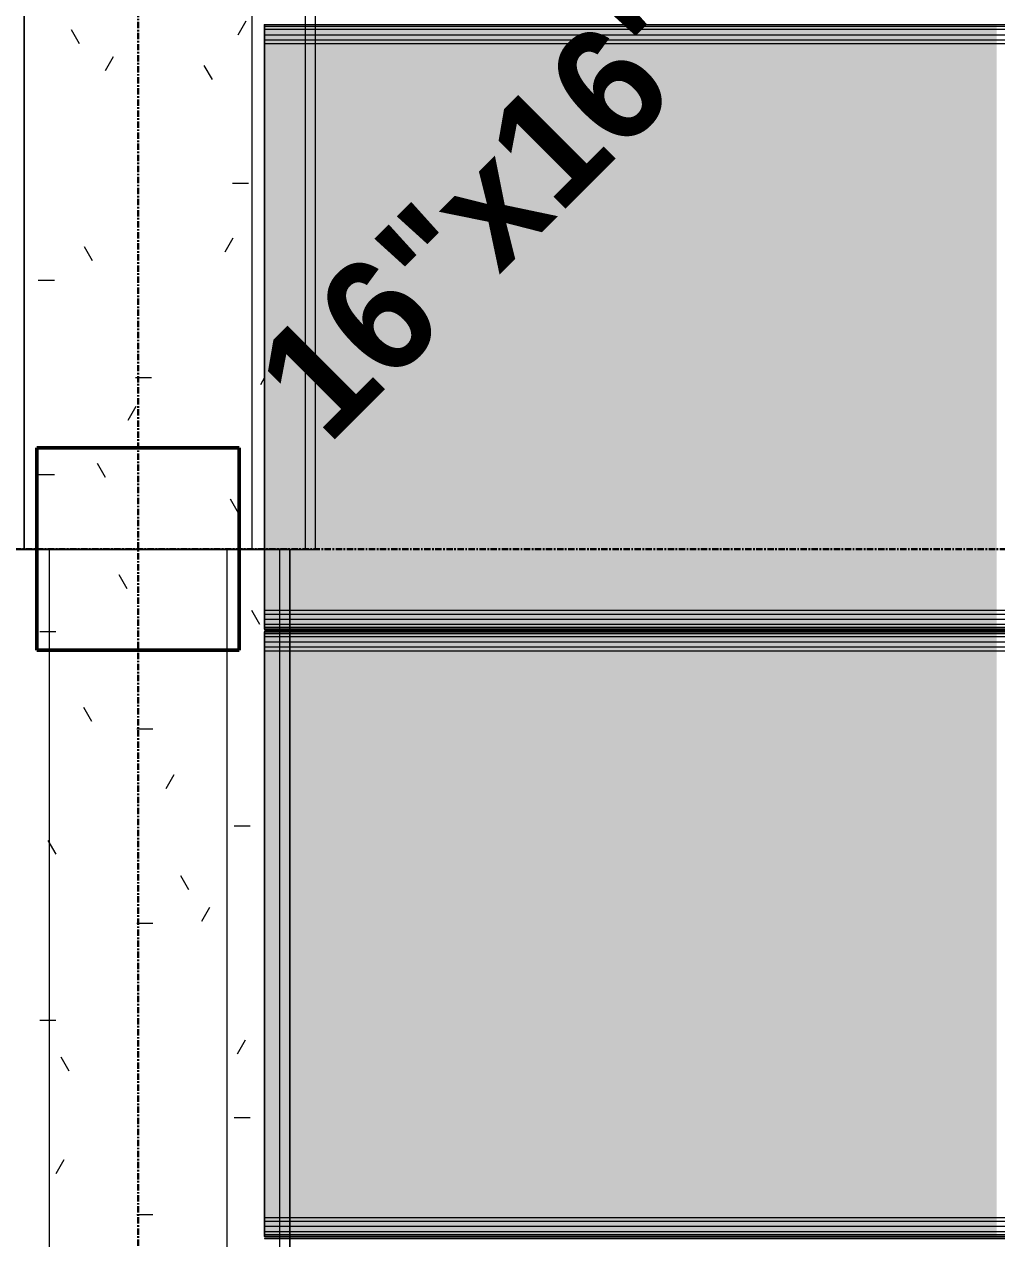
# Model space of a CAD drawing. Header units: inches. Extents: x -4126 to 593, y 9773 to 12297.
# Drawn here: x -2182.3 to -2105.4, y 10112.7 to 10208.7 of the extents above; entities that cross this region are included whole.
import ezdxf

# ---------------------------------------------------------------- set-up
doc = ezdxf.new("R2010")
doc.units = ezdxf.units.IN
doc.header["$MEASUREMENT"] = 0
doc.linetypes.add('Grid Line 1_2_', pattern=[0.875, 0.5, -0.125, 0.125, -0.125])
for name, color, linetype, lineweight in [('S-BEAM', 12, 'Continuous', 9), ('S-COLS', 52, 'Continuous', 9), ('S-COLS-IDEN', 171, 'Continuous', 30), ('S-GRID', 1, 'Continuous', 9)]:
    doc.layers.add(name, color=color, linetype=linetype, lineweight=lineweight)
doc.styles.add('Century Gothic_B', font='GOTHICB.TTF', dxfattribs={"height": 9})
pattern_1 = [(270, (-10317.189, -2173.324), (7.68, -30.72), [1.267, -21.773, 1.267, -21.773, -122.88]), (270, (-10317.189, -2173.324), (7.68, -30.72), [-46.08, 1.267, -44.813, 1.267, -21.773, -53.76]), (270, (-10317.189, -2173.324), (7.68, -30.72), [-115.2, 1.267, -14.093, 1.267, -37.133]), (30, (-10313.349, -2184.844), (22.7643004, 22.011075), [1.267, -21.773, 1.267, -21.773, -122.88]), (30, (-10313.349, -2184.844), (22.7643004, 22.011075), [-46.08, 1.267, -44.813, 1.267, -21.773, -53.76]), (30, (-10313.349, -2184.844), (22.7643004, 22.011075), [-115.2, 1.267, -14.093, 1.267, -37.133]), (150, (-10297.989, -2188.684), (-30.4443004, 8.708925), [1.267, -21.773, 1.267, -21.773, -122.88]), (150, (-10297.989, -2188.684), (-30.4443004, 8.708925), [-46.08, 1.267, -44.813, 1.267, -21.773, -53.76]), (150, (-10297.989, -2188.684), (-30.4443004, 8.708925), [-115.2, 1.267, -14.093, 1.267, -37.133])]
pattern_2 = [(0, (0, 0), (30.72, 7.68), [1.267, -21.773, 1.267, -21.773, -122.88]), (0, (0, 0), (30.72, 7.68), [-46.08, 1.267, -44.813, 1.267, -21.773, -53.76]), (0, (0, 0), (30.72, 7.68), [-115.2, 1.267, -14.093, 1.267, -37.133]), (120, (11.52, 3.84), (-22.011075, 22.7643004), [1.267, -21.773, 1.267, -21.773, -122.88]), (120, (11.52, 3.84), (-22.011075, 22.7643004), [-46.08, 1.267, -44.813, 1.267, -21.773, -53.76]), (120, (11.52, 3.84), (-22.011075, 22.7643004), [-115.2, 1.267, -14.093, 1.267, -37.133]), (240, (15.36, 19.2), (-8.708925, -30.4443004), [1.267, -21.773, 1.267, -21.773, -122.88]), (240, (15.36, 19.2), (-8.708925, -30.4443004), [-46.08, 1.267, -44.813, 1.267, -21.773, -53.76]), (240, (15.36, 19.2), (-8.708925, -30.4443004), [-115.2, 1.267, -14.093, 1.267, -37.133])]

# ---------------------------------------------------------------- blocks, each defined once
blk = doc.blocks.new('034100 - Precast Structural Concrete - Column - Corbels - 16_x16_-1701968-FRAMING PLAN - 1ST FLOOR')
at = {"layer": 'S-COLS'}
for p, q in [((-8.906, 8.984), (-8.984, 8.984)), ((-8.984, 8.984), (-8.984, -7.016)), ((6.937, 8.984), (-8.906, 8.984)), ((7.016, 8.984), (6.937, 8.984)), ((7.016, -7.016), (7.016, 8.984)), ((-8.984, -7.016), (-8.906, -7.016)), ((-8.906, -7.016), (6.937, -7.016)), ((6.937, -7.016), (7.016, -7.016))]:
    blk.add_line(p, q, dxfattribs=at)
at = {"layer": 'S-COLS', "lineweight": 50}
for p, q in [((-8.984, -7.016), (-8.984, 8.984)), ((-8.984, 8.984), (-8.906, 8.984)), ((-8.906, 8.984), (6.937, 8.984)), ((6.937, 8.984), (7.016, 8.984)), ((7.016, 8.984), (7.016, -7.016)), ((-8.906, -7.016), (-8.984, -7.016)), ((6.937, -7.016), (-8.906, -7.016)), ((7.016, -7.016), (6.937, -7.016))]:
    blk.add_line(p, q, dxfattribs=at)
blk = doc.blocks.new('034100 - Precast Structural Concrete - Inverted Tee - IT 28IT31 _17_F _ 11_B SHELF_-1925191-FRAMING PLAN - 1ST FLOOR')
at = {"layer": 'S-BEAM'}
h = blk.add_hatch(dxfattribs=at)
h.set_pattern_fill('FP_36', color=256, style=0, pattern_type=2)
h.set_pattern_definition(pattern_1)
h.paths.add_polyline_path([(-150.039, -10), (-150.016, -10), (-150.039, -8)], flags=0)
h.paths.add_polyline_path([(-150.039, 8), (-150.016, 8), (-150.039, 10)], flags=0)
h.paths.add_polyline_path([(-150.016, 8), (-150.016, -8), (-142, -8), (-142, 8), (-142.079, 8)], flags=0)
h.paths.add_polyline_path([(142, -8), (150, -8), (150, 8), (142, 8), (142, 7.714)], flags=0)
h = blk.add_hatch(dxfattribs=at)
h.set_pattern_fill('FP_36', color=256, style=0, pattern_type=2)
h.set_pattern_definition(pattern_1)
h.paths.add_polyline_path([(-150.016, -10), (-108.5, -10), (-108.5, -13.213), (-108.382, -13.213), (-108.341, -10), (-60.5, -10), (-60.5, -13.213), (-60.382, -13.213), (-60.341, -10), (-12.5, -10), (-12.5, -13.213), (-12.382, -13.213), (-12.341, -10), (35.5, -10), (35.5, -13.213), (35.618, -13.213), (35.659, -10), (83.5, -10), (83.5, -13.213), (83.618, -13.213), (83.659, -10), (94.35, -10), (94.35, 10), (-150.016, 10), (-150.016, 8), (-142, 8), (-142, -8), (-150.016, -8)], flags=0)
h.paths.add_polyline_path([(102.85, -10), (131.5, -10), (131.5, -13.213), (131.618, -13.213), (131.659, -10), (150, -10), (150, -8), (142, -8), (142, 8), (150, 8), (150, 10), (102.85, 10), (102.85, 7.714)], flags=0)
for p, q in [((-150.039, 9), (-150.039, 12)), ((-150.039, 12), (-150.039, 8)), ((-150.039, 8), (-150.039, 9)), ((-150.016, 9), (150, 9)), ((150, 9), (-150.016, 9)), ((-150.039, 8), (-150.039, -8)), ((-150.039, -8), (-150.039, 8)), ((-150.039, -8), (-150.039, -12)), ((-150.039, -9), (-150.039, -8)), ((-150.039, -12), (-150.039, -9)), ((150, -9), (-150.016, -9)), ((150, -9), (-150.016, -9)), ((-150.039, -12), (-150.039, -13.213)), ((-150.039, -14), (-150.039, -12)), ((-150.039, -13.213), (-150.039, -14)), ((150, -13.213), (-150.039, -13.213)), ((150, -14), (-150.039, -14)), ((150, -14), (-150.039, -14))]:
    blk.add_line(p, q, dxfattribs=at)
blk = doc.blocks.new('034100 - Precast Structural Concrete - Solid Plank - 12_-V219-FRAMING PLAN - 1ST FLOOR')
at = {"layer": 'S-BEAM', "transparency": 33554483}
for points in [[(3.213, 23.524), (4, 23.524), (4, 23.9), (0, 23.9), (0, 23.524)], [(2, 22.701), (4, 22.701), (4, 23.094), (0, 23.094), (0, 22.701), (1.213, 22.701)], [(57.875, 23.9), (57.875, 23.941), (4, 23.9)], [(2, -17.598), (2, -17.575), (1.213, -17.598)], [(0, -23.094), (2, -23.094), (2, -22.701), (0, -22.701)], [(2, -23.9), (2, -23.524), (0, -23.524), (0, -23.9), (1.213, -23.9)], [(2, -23.941), (2, -23.9), (1.213, -23.941)]]:
    blk.add_hatch(color=256, dxfattribs=at).paths.add_polyline_path(points, flags=0)
h = blk.add_hatch(color=256, dxfattribs=at)
h.paths.add_polyline_path([(1.213, -23.524), (2, -23.524), (2, -23.094), (0, -23.094), (0, -23.524)], flags=0)
h.paths.add_polyline_path([(2, -17.598), (4, -17.598), (4, 22.701), (0, 22.701), (0, -17.575), (2, -17.575)], flags=0)
h.paths.add_polyline_path([(0, -22.701), (2, -22.701), (2, -17.598), (0, -17.598)], flags=0)
h.paths.add_polyline_path([(3.213, 23.094), (4, 23.094), (4, 23.524), (0, 23.524), (0, 23.094), (2, 23.094)], flags=0)
h = blk.add_hatch(color=256, dxfattribs=at)
h.paths.add_polyline_path([(4, -23.524), (57.875, -23.524), (57.875, -23.094), (2, -23.094), (2, -23.524), (3.213, -23.524)], flags=0)
h.paths.add_polyline_path([(210, -23.524), (210, -23.094), (66.5, -23.094), (66.5, -23.524), (117.354, -23.524)], flags=0)
h.paths.add_polyline_path([(4, -22.701), (57.875, -22.701), (57.875, 22.701), (4, 22.701), (4, -17.598), (2, -17.598), (2, -22.701), (3.213, -22.701)], flags=0)
h.paths.add_polyline_path([(210, -22.701), (210, 22.701), (66.5, 22.701), (66.5, -22.701), (117.354, -22.701)], flags=0)
h.paths.add_polyline_path([(66.5, 23.094), (210, 23.094), (210, 23.524), (66.5, 23.524)], flags=0)
h.paths.add_polyline_path([(57.875, 23.094), (57.875, 23.524), (4, 23.524), (4, 23.094)], flags=0)
h = blk.add_hatch(color=256, dxfattribs=at)
h.paths.add_polyline_path([(4, 23.524), (57.875, 23.524), (57.875, 23.9), (4, 23.9)], flags=0)
h.paths.add_polyline_path([(210, 23.524), (210, 23.9), (66.5, 23.9), (66.5, 23.524), (117.354, 23.524)], flags=0)
h = blk.add_hatch(color=256, dxfattribs=at)
h.paths.add_polyline_path([(117.354, 22.701), (210, 22.701), (210, 23.094), (66.5, 23.094), (66.5, 22.701)], flags=0)
h.paths.add_polyline_path([(57.875, 22.701), (57.875, 23.094), (4, 23.094), (4, 22.701)], flags=0)
h = blk.add_hatch(color=256, dxfattribs=at)
h.paths.add_polyline_path([(117.354, -23.094), (210, -23.094), (210, -22.701), (66.5, -22.701), (66.5, -23.094)], flags=0)
h.paths.add_polyline_path([(4, -23.094), (57.875, -23.094), (57.875, -22.701), (2, -22.701), (2, -23.094), (3.213, -23.094)], flags=0)
h = blk.add_hatch(color=256, dxfattribs=at)
h.paths.add_polyline_path([(66.5, -23.9), (210, -23.9), (210, -23.524), (66.5, -23.524)], flags=0)
h.paths.add_polyline_path([(57.875, -23.9), (57.875, -23.524), (2, -23.524), (2, -23.9)], flags=0)
at = {"layer": 'S-BEAM'}
for p, q in [((0, 23.941), (0, 23.9)), ((0, 23.764), (0, 23.9)), ((0, 23.9), (0, 23.524)), ((0, 23.9), (4, 23.9)), ((0, 23.524), (0, 23.764)), ((0, 23.764), (4, 23.764)), ((0, 23.764), (4, 23.764)), ((0, 22.701), (0, 23.524)), ((0, 23.524), (0, -17.575)), ((0, 23.524), (4, 23.524)), ((0, 22.701), (0, 23.094)), ((0, 23.094), (0, 22.701)), ((0, 23.094), (4, 23.094)), ((0, 23.094), (4, 23.094)), ((4, 23.9), (210, 23.9)), ((4, 23.764), (210, 23.764)), ((4, 23.764), (210, 23.764)), ((4, 23.524), (210, 23.524)), ((4, 23.094), (210, 23.094)), ((4, 23.094), (210, 23.094)), ((0, 22.402), (0, 22.701)), ((0, 22.701), (4, 22.701)), ((0, -17.575), (0, 22.402)), ((0, 22.402), (4, 22.402)), ((4, 22.701), (210, 22.701)), ((4, 22.402), (210, 22.402)), ((0, -22.402), (0, -17.598)), ((0, -17.598), (0, -23.524)), ((0, -22.701), (0, -22.402)), ((0, -22.402), (2, -22.402)), ((0, -23.524), (0, -22.701)), ((0, -22.701), (0, -23.094)), ((0, -23.094), (0, -22.701)), ((0, -22.701), (2, -22.701)), ((2, -22.402), (210, -22.402)), ((2, -22.701), (210, -22.701)), ((0, -23.094), (2, -23.094)), ((0, -23.094), (2, -23.094)), ((0, -23.524), (0, -23.9)), ((0, -23.764), (0, -23.524)), ((2, -23.524), (0, -23.524)), ((0, -23.9), (0, -23.764)), ((2, -23.764), (0, -23.764)), ((0, -23.764), (2, -23.764)), ((0, -23.9), (0, -23.941)), ((0, -23.9), (2, -23.9)), ((0, -23.941), (2, -23.941)), ((2, -23.094), (210, -23.094)), ((2, -23.094), (210, -23.094)), ((210, -23.524), (2, -23.524)), ((210, -23.764), (2, -23.764)), ((2, -23.764), (210, -23.764)), ((2, -23.9), (210, -23.9)), ((2, -23.941), (210, -23.941))]:
    blk.add_line(p, q, dxfattribs=at)
blk = doc.blocks.new('034100 - Precast Structural Concrete - Solid Plank - 12_-V220-FRAMING PLAN - 1ST FLOOR')
at = {"layer": 'S-BEAM', "transparency": 33554483}
for points in [[(0, 23.524), (2, 23.524), (2, 23.9), (0, 23.9)], [(0, 22.701), (2, 22.701), (2, 23.094), (0, 23.094)], [(57.875, 23.9), (57.875, 23.941), (2, 23.9)], [(1.213, -23.094), (2, -23.094), (2, -22.701), (0, -22.701), (0, -23.094)], [(1.213, -23.9), (2, -23.9), (2, -23.524), (0, -23.524), (0, -23.9)], [(2, -23.941), (2, -23.9), (1.213, -23.941)]]:
    blk.add_hatch(color=256, dxfattribs=at).paths.add_polyline_path(points, flags=0)
h = blk.add_hatch(color=256, dxfattribs=at)
h.paths.add_polyline_path([(2, -23.524), (2, -23.094), (0, -23.094), (0, -23.524), (1.213, -23.524)], flags=0)
h.paths.add_polyline_path([(1.213, -22.701), (2, -22.701), (2, 22.701), (0, 22.701), (0, -22.701)], flags=0)
h.paths.add_polyline_path([(2, 23.094), (2, 23.524), (0, 23.524), (0, 23.094), (1.213, 23.094)], flags=0)
h = blk.add_hatch(color=256, dxfattribs=at)
h.paths.add_polyline_path([(66.5, 23.524), (210, 23.524), (210, 23.9), (66.5, 23.9)], flags=0)
h.paths.add_polyline_path([(57.875, 23.524), (57.875, 23.9), (2, 23.9), (2, 23.524)], flags=0)
h = blk.add_hatch(color=256, dxfattribs=at)
h.paths.add_polyline_path([(117.354, -23.524), (210, -23.524), (210, -23.094), (66.5, -23.094), (66.5, -23.524)], flags=0)
h.paths.add_polyline_path([(2, -23.524), (57.875, -23.524), (57.875, -23.094), (2, -23.094)], flags=0)
h.paths.add_polyline_path([(210, -22.701), (210, 22.701), (66.5, 22.701), (66.5, -22.701), (117.354, -22.701)], flags=0)
h.paths.add_polyline_path([(2, -22.701), (57.875, -22.701), (57.875, 22.701), (2, 22.701), (2, -9.335)], flags=0)
h.paths.add_polyline_path([(57.875, 23.094), (57.875, 23.524), (2, 23.524), (2, 23.094)], flags=0)
h.paths.add_polyline_path([(210, 23.094), (210, 23.524), (66.5, 23.524), (66.5, 23.094), (117.354, 23.094)], flags=0)
h = blk.add_hatch(color=256, dxfattribs=at)
h.paths.add_polyline_path([(2, 22.701), (57.875, 22.701), (57.875, 23.094), (2, 23.094)], flags=0)
h.paths.add_polyline_path([(66.5, 22.701), (210, 22.701), (210, 23.094), (66.5, 23.094)], flags=0)
h = blk.add_hatch(color=256, dxfattribs=at)
h.paths.add_polyline_path([(117.354, -23.094), (210, -23.094), (210, -22.701), (66.5, -22.701), (66.5, -23.094)], flags=0)
h.paths.add_polyline_path([(57.875, -23.094), (57.875, -22.701), (2, -22.701), (2, -23.094)], flags=0)
h = blk.add_hatch(color=256, dxfattribs=at)
h.paths.add_polyline_path([(210, -23.9), (210, -23.524), (66.5, -23.524), (66.5, -23.9), (117.354, -23.9)], flags=0)
h.paths.add_polyline_path([(2, -23.9), (57.875, -23.9), (57.875, -23.524), (2, -23.524)], flags=0)
at = {"layer": 'S-BEAM'}
for p, q in [((0, 23.941), (0, 23.9)), ((0, 23.941), (2, 23.941)), ((0, 23.764), (0, 23.9)), ((0, 23.9), (0, 23.524)), ((0, 23.9), (2, 23.9)), ((0, 23.524), (0, 23.764)), ((0, 23.764), (2, 23.764)), ((0, 23.764), (2, 23.764)), ((0, 22.701), (0, 23.524)), ((0, 23.524), (0, -23.524)), ((0, 23.524), (2, 23.524)), ((0, 22.701), (0, 23.094)), ((0, 23.094), (0, 22.701)), ((0, 23.094), (2, 23.094)), ((0, 23.094), (2, 23.094)), ((2, 23.941), (210, 23.941)), ((2, 23.9), (210, 23.9)), ((2, 23.764), (210, 23.764)), ((2, 23.764), (210, 23.764)), ((2, 23.524), (210, 23.524)), ((2, 23.094), (210, 23.094)), ((2, 23.094), (210, 23.094)), ((0, 22.402), (0, 22.701)), ((0, 22.701), (2, 22.701)), ((0, -22.402), (0, 22.402)), ((0, 22.402), (2, 22.402)), ((2, 22.701), (210, 22.701)), ((2, 22.402), (210, 22.402)), ((0, -22.701), (0, -22.402)), ((0, -22.402), (2, -22.402)), ((0, -23.524), (0, -22.701)), ((0, -22.701), (0, -23.094)), ((0, -23.094), (0, -22.701)), ((0, -22.701), (2, -22.701)), ((2, -22.402), (210, -22.402)), ((2, -22.701), (210, -22.701)), ((0, -23.094), (2, -23.094)), ((0, -23.094), (2, -23.094)), ((0, -23.524), (0, -23.9)), ((0, -23.764), (0, -23.524)), ((2, -23.524), (0, -23.524)), ((0, -23.9), (0, -23.764)), ((2, -23.764), (0, -23.764)), ((0, -23.764), (2, -23.764)), ((0, -23.9), (0, -23.941)), ((0, -23.9), (2, -23.9)), ((0, -23.941), (2, -23.941)), ((2, -23.094), (210, -23.094)), ((2, -23.094), (210, -23.094)), ((210, -23.524), (2, -23.524)), ((210, -23.764), (2, -23.764)), ((2, -23.764), (210, -23.764)), ((2, -23.9), (210, -23.9)), ((2, -23.941), (210, -23.941))]:
    blk.add_line(p, q, dxfattribs=at)
blk = doc.blocks.new('034100 - Precast Structural Concrete - Solid Plank - 12_-V221-FRAMING PLAN - 1ST FLOOR')
at = {"layer": 'S-BEAM', "transparency": 33554483}
blk.add_hatch(color=256, dxfattribs=at).paths.add_polyline_path([(57.875, 23.9), (57.875, 23.941), (2, 23.9)], flags=0)
at = {"layer": 'S-BEAM'}
for p, q in [((0, 23.941), (0, 23.9)), ((0, 23.941), (2, 23.941)), ((2, 23.941), (210, 23.941))]:
    blk.add_line(p, q, dxfattribs=at)

msp = doc.modelspace()

# ---------------------------------------------------------------- hatches: boundary and pattern name
at = {"layer": 'S-BEAM'}
h = msp.add_hatch(dxfattribs=at)
h.set_pattern_fill('FP_3', color=256, style=0, pattern_type=2)
h.set_pattern_definition(pattern_2)
h.paths.add_polyline_path([(-2183.324, 9901.189), (-2163.324, 9901.189), (-2163.324, 9920.689), (-2162.111, 9920.689), (-2162.111, 9920.808), (-2163.324, 9920.849), (-2163.324, 9968.689), (-2162.111, 9968.689), (-2162.111, 9968.808), (-2163.324, 9968.849), (-2163.324, 10009.089), (-2183.324, 10009.089), (-2183.324, 9944.831)], flags=0)
h.paths.add_polyline_path([(-2181.037, 10017.714), (-2163.324, 10017.714), (-2163.324, 10064.689), (-2162.111, 10064.689), (-2162.111, 10064.808), (-2163.324, 10064.849), (-2163.324, 10112.689), (-2162.111, 10112.689), (-2162.111, 10112.808), (-2163.324, 10112.849), (-2163.324, 10160.689), (-2162.111, 10160.689), (-2162.111, 10160.808), (-2163.324, 10160.849), (-2163.324, 10167.15), (-2165.324, 10167.15), (-2165.324, 10159.189), (-2181.324, 10159.189), (-2181.324, 10167.15), (-2183.324, 10167.15), (-2183.324, 10017.714)], flags=0)
h = msp.add_hatch(dxfattribs=at)
h.set_pattern_fill('FP_3', color=256, style=0, pattern_type=2)
h.set_pattern_definition(pattern_2)
h.paths.add_polyline_path([(-2181.037, 10159.189), (-2165.324, 10159.189), (-2165.324, 10167.15), (-2181.324, 10167.15), (-2181.324, 10159.189)], flags=0)
h = msp.add_hatch(dxfattribs=at)
h.set_pattern_fill('FP_46', color=256, style=0, pattern_type=2)
h.set_pattern_definition([(0, (-1136.556, 0), (21.722, 7.68), [0.896, -15.396, 0.896, -15.396, -86.889]), (0, (-1136.556, 0), (21.722, 7.68), [-32.583, 0.896, -31.687, 0.896, -15.396, -38.014]), (0, (-1136.556, 0), (21.722, 7.68), [-81.459, 0.896, -9.965, 0.896, -26.257]), (112.208, (-1128.41, 3.84), (-16.9086766, 26.0559108), [1.185, -20.367, 1.185, -20.367, -114.944]), (112.208, (-1128.41, 3.84), (-16.9086766, 26.0559108), [-43.104, 1.185, -41.919, 1.185, -20.367, -50.288]), (112.208, (-1128.41, 3.84), (-16.9086766, 26.0559108), [-107.76, 1.185, -13.183, 1.185, -34.735]), (247.792, (-1125.694, 19.2), (-4.8140186, -27.152691), [1.185, -20.367, 1.185, -20.367, -114.944]), (247.792, (-1125.694, 19.2), (-4.8140186, -27.152691), [-43.104, 1.185, -41.919, 1.185, -20.367, -50.288]), (247.792, (-1125.694, 19.2), (-4.8140186, -27.152691), [-107.76, 1.185, -13.183, 1.185, -34.735])])
h.paths.add_polyline_path([(-2162.111, 9920.689), (-2161.324, 9920.689), (-2161.324, 9920.808), (-2162.111, 9920.808)], flags=0)
h.paths.add_polyline_path([(-2162.111, 9968.689), (-2161.324, 9968.689), (-2161.324, 9968.808), (-2162.111, 9968.808)], flags=0)
h.paths.add_polyline_path([(-2161.324, 10064.689), (-2161.324, 10064.808), (-2162.111, 10064.808), (-2162.111, 10064.689)], flags=0)
h.paths.add_polyline_path([(-2162.111, 10112.689), (-2161.324, 10112.689), (-2161.324, 10112.808), (-2162.111, 10112.808)], flags=0)
h.paths.add_polyline_path([(-2162.111, 10160.689), (-2161.324, 10160.689), (-2161.324, 10160.808), (-2162.111, 10160.808)], flags=0)

# ---------------------------------------------------------------- linework, layer by layer
for p, q in [((-2185.324, 10167.174), (-2181.324, 10167.174)), ((-2181.324, 10167.174), (-2184.536, 10167.174)), ((-2165.324, 10167.174), (-2181.324, 10167.174)), ((-2181.324, 10167.174), (-2180.324, 10167.174)), ((-2180.324, 10167.174), (-2166.324, 10167.174)), ((-2180.324, 10159.268), (-2180.324, 10167.15)), ((-2180.324, 10159.268), (-2180.324, 10167.15)), ((-2166.324, 10167.174), (-2165.324, 10167.174)), ((-2166.324, 10167.15), (-2166.324, 10159.194)), ((-2166.324, 10167.15), (-2166.324, 10159.194)), ((-2165.324, 10167.174), (-2161.324, 10167.174)), ((-2162.111, 10167.174), (-2165.324, 10167.174)), ((-2161.324, 10167.174), (-2162.111, 10167.174)), ((-2162.111, 9901.189), (-2162.111, 10167.174)), ((-2161.324, 10167.174), (-2161.324, 9901.189)), ((-2161.324, 9901.189), (-2161.324, 10167.15)), ((-2180.324, 10159.189), (-2180.324, 10159.263)), ((-2180.324, 10159.189), (-2180.324, 10159.263)), ((-2180.324, 10011.58), (-2180.324, 10159.189)), ((-2180.324, 10011.58), (-2180.324, 10159.189)), ((-2166.324, 10159.194), (-2166.324, 9901.189)), ((-2166.324, 10159.194), (-2166.324, 10011.58))]:
    msp.add_line(p, q, dxfattribs=at)
at = {"layer": 'S-GRID', "linetype": 'Grid Line 1_2_', "lineweight": 30}
for p, q in [((-2173.324, 9772.61), (-2173.324, 12247.501)), ((-1814.206, 10167.189), (-4076.95, 10167.189))]:
    msp.add_line(p, q, dxfattribs=at)

# ---------------------------------------------------------------- block references
at = {"layer": 'S-BEAM', "rotation": 89.99999999999991}
msp.add_blockref('034100 - Precast Structural Concrete - Inverted Tee - IT 28IT31 _17_F _ 11_B SHELF_-1925191-FRAMING PLAN - 1ST FLOOR', (-2173.324, 10317.189), dxfattribs=at)
at = {"layer": 'S-BEAM'}
for name, p in [('034100 - Precast Structural Concrete - Solid Plank - 12_-V219-FRAMING PLAN - 1ST FLOOR', (-2163.324, 10184.748)), ('034100 - Precast Structural Concrete - Solid Plank - 12_-V220-FRAMING PLAN - 1ST FLOOR', (-2163.324, 10136.748)), ('034100 - Precast Structural Concrete - Solid Plank - 12_-V221-FRAMING PLAN - 1ST FLOOR', (-2163.324, 10088.748))]:
    msp.add_blockref(name, p, dxfattribs=at)
at = {"layer": 'S-COLS', "rotation": 270.0000000000118}
msp.add_blockref('034100 - Precast Structural Concrete - Column - Corbels - 16_x16_-1701968-FRAMING PLAN - 1ST FLOOR', (-2174.308, 10166.205), dxfattribs=at)

# ---------------------------------------------------------------- texts
at = {"layer": 'S-COLS-IDEN', "lineweight": 9, "insert": (-2164.676, 10181.691), "char_height": 9, "width": 54.843, "attachment_point": 1, "rotation": 45, "style": 'Century Gothic_B'}
msp.add_mtext('16"x16"', dxfattribs=at)

doc.saveas('drawing.dxf')
